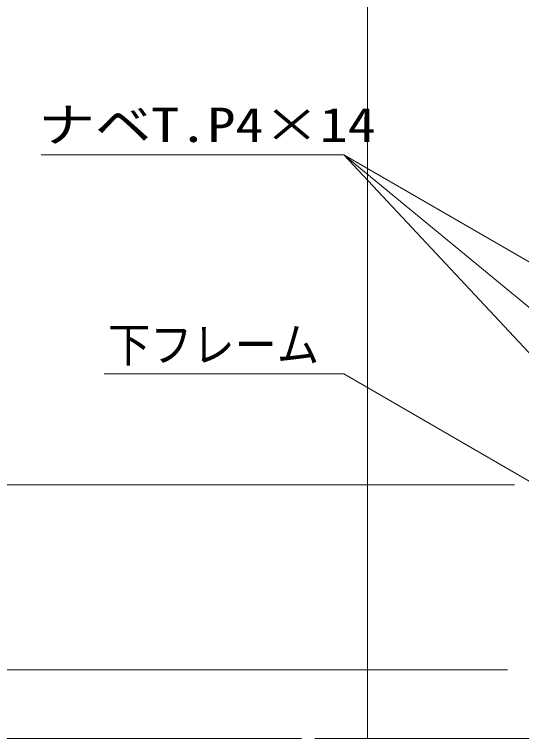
# Model space of a CAD drawing. Units: millimetres, scale not verified. Extents: x -6062 to 6062, y -3045 to 3045.
# Drawn here: x 404 to 884, y -1950 to -1265 of the extents above; entities that cross this region are included whole.
import ezdxf
from ezdxf.enums import TextEntityAlignment as Align

# ---------------------------------------------------------------- set-up
doc = ezdxf.new("R2010")
doc.units = ezdxf.units.MM
doc.header["$LTSCALE"] = 20
for name, color, linetype, lineweight in [('0-1_3一般', 7, 'Continuous', 9), ('0-2_2寸法-1', 7, 'Continuous', 9), ('0-4_2寸法-3', 7, 'Continuous', 9), ('0-5_2寸法-2', 7, 'Continuous', 9)]:
    doc.layers.add(name, color=color, linetype=linetype, lineweight=lineweight)
doc.styles.add('ＭＳ ゴシック', font='')
doc.styles.get('ＭＳ ゴシック').set_extended_font_data('MS Gothic')

# ---------------------------------------------------------------- blocks, each defined once
blk = doc.blocks.new('グループ-23')
at = {"layer": '0-1_3一般'}
blk.add_line((49513.7, -39000), (71363.7, -39000), dxfattribs=at)
blk = doc.blocks.new('グループ-116')
at = {"layer": '0-1_3一般'}
blk.add_line((50513.7, 20804.9), (50513.7, -39000), dxfattribs=at)
blk.add_blockref('グループ-23', (0, 0), dxfattribs=at)

msp = doc.modelspace()

# ---------------------------------------------------------------- linework, layer by layer
at = {"layer": '0-2_2寸法-1'}
for p, q in [((877.18, -1710), (352.18, -1710)), ((870.68, -1885), (352.18, -1885))]:
    msp.add_line(p, q, dxfattribs=at)
at = {"layer": '0-4_2寸法-3'}
for q in [(1082.68, -1700), (1082.68, -1790)]:
    msp.add_line((715.68, -1398.11), q, dxfattribs=at)
for points in [[(1082.68, -1610), (715.68, -1398.11), (429.38, -1398.11)], [(897.18, -1710), (715.68, -1605.21), (488.8, -1605.21)]]:
    msp.add_lwpolyline(points, dxfattribs=at)
at = {"layer": '0-5_2寸法-2'}
msp.add_line((675.68, -1950), (252.18, -1950), dxfattribs=at)

# ---------------------------------------------------------------- block references
at = {"layer": '0-1_3一般', "xscale": 0.05, "yscale": 0.05}
msp.add_blockref('グループ-116', (-1787.5, 0), dxfattribs=at)

# ---------------------------------------------------------------- texts
at = {"layer": '0-4_2寸法-3', "style": 'ＭＳ ゴシック'}
for s, width, p in [('ナベT.P4×14', 1.2, (426.88, -1395.72)), ('下フレーム', 0.9, (492.46, -1603.59))]:
    msp.add_text(s, height=32.55, dxfattribs=dict(at, width=width)).set_placement(p, align=Align.BOTTOM_LEFT)

doc.saveas('drawing.dxf')
